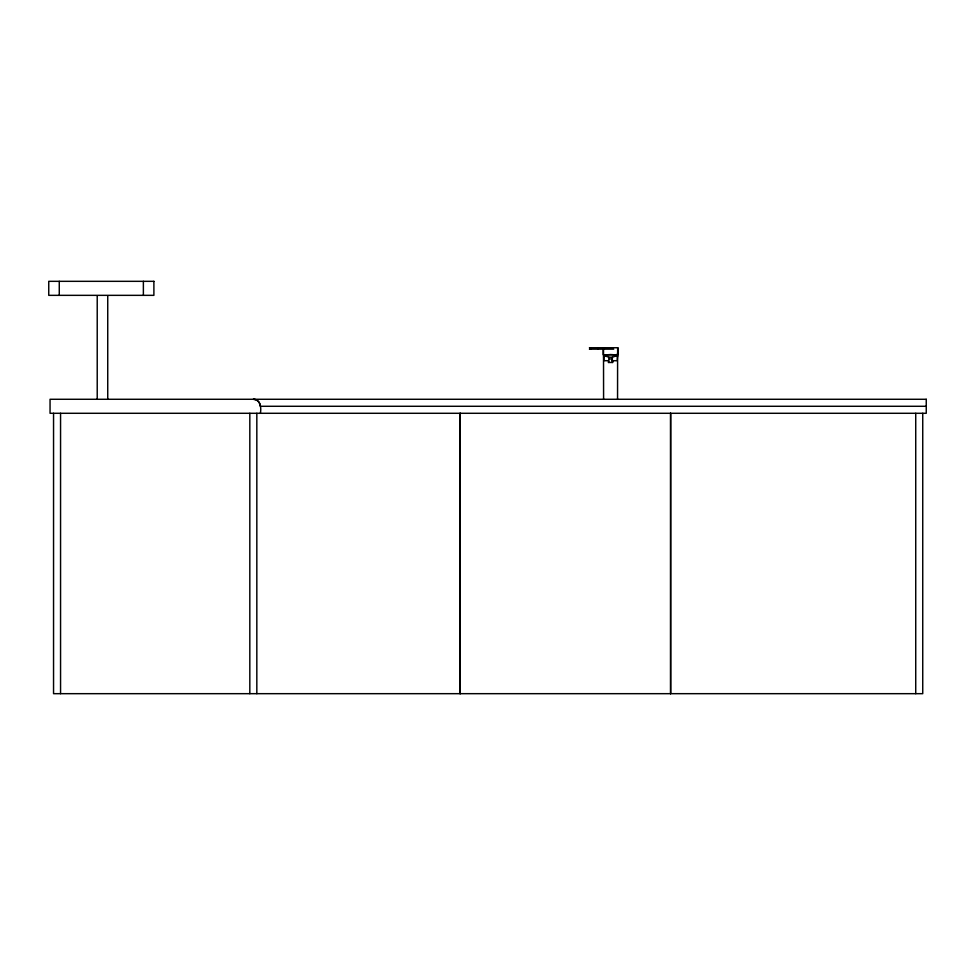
<?xml version="1.0" encoding="UTF-8"?>
<svg xmlns="http://www.w3.org/2000/svg" width="975" height="975" viewBox="0 0 975 975"><rect width="100%" height="100%" fill="white"/><g stroke="black" fill="none" stroke-linecap="round" stroke-linejoin="round"><path stroke-width="1.46" d="M617.553 399.275L617.602 356.704C616.102 353.888 604.646 353.608 603.598 357.216L603.939 355.461L606.548 355.461M616.31 355.461L617.528 355.461L617.236 360.713L611.788 360.713M617.602 356.704L617.663 347.746M603.939 355.461L608.827 357.216L612.324 357.216L617.528 355.461M589.412 347.746L617.967 347.746L617.967 354.754L603.159 354.754L603.172 347.746M589.412 349.148L613.714 349.148M609.546 358.958L611.971 358.958M926.25 406.283L260.337 406.283A7.008 7.008 0 0 0 253.329 399.275C260.362 399.202 261.592 408.038 260.337 413.29M922.74 413.29L922.74 693.676L53.552 693.676L53.552 413.29M915.732 413.29L915.732 693.676M670.678 413.29L670.678 693.676M670.544 413.29L670.544 693.676M617.236 354.059L617.236 355.461M612.775 360.713L612.775 362.468L608.376 362.468L608.376 360.713L603.939 360.713L603.939 354.754M612.324 357.216L612.324 362.468M608.827 357.216L608.827 362.468M604.342 347.746L604.342 349.148M603.513 347.746L603.586 399.275M598.028 347.746L598.028 349.148M591.057 347.746L591.057 349.148M589.972 347.746L589.972 349.148M460.249 413.29L460.249 693.676M460.115 413.29L460.115 693.676M256.827 413.29L256.827 693.676M249.819 413.29L249.819 693.676M143.374 281.324L143.374 295.34M107.738 295.632L107.738 399.275M97.22 295.632L97.22 399.275M60.56 413.29L60.56 693.676M59.268 281.324L59.268 295.34M153.892 281.324L48.75 281.324L48.75 295.34L153.892 295.34L153.892 281.324M926.25 399.275L50.054 399.275L50.054 413.29L926.25 413.29L926.25 399.275"/></g></svg>
